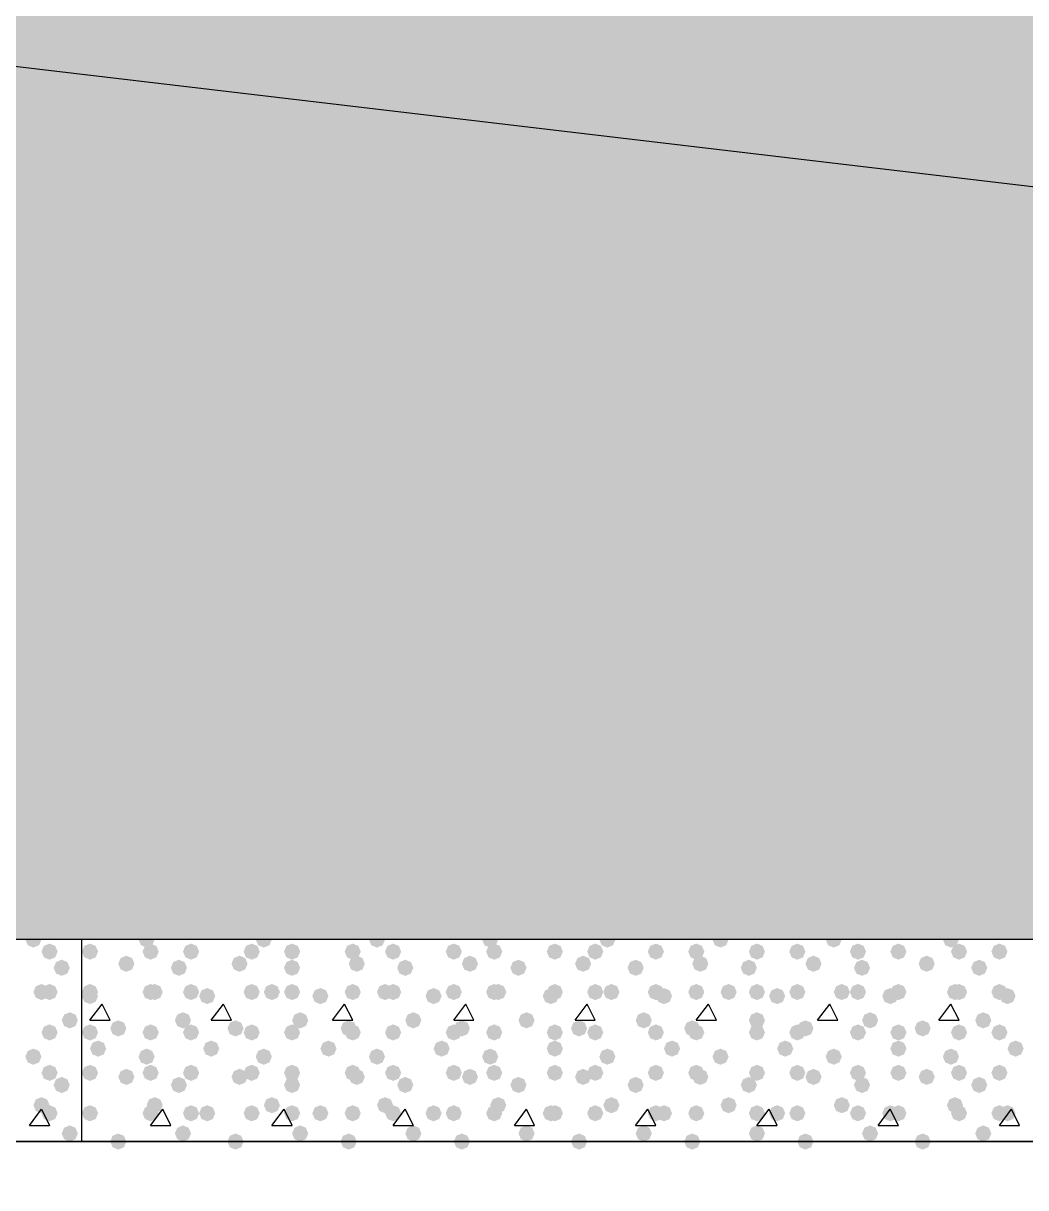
# Model space of a CAD drawing. Header units: millimetres. Extents: x 0 to 420, y 0 to 297.
# Drawn here: x 308.55 to 319.05, y 182.95 to 195.15 of the extents above; entities that cross this region are included whole.
import ezdxf

# ---------------------------------------------------------------- set-up
doc = ezdxf.new("R2010")
doc.units = ezdxf.units.MM
doc.layers.get('0').update_dxf_attribs({"linetype": 'CONTINUOUS'})

msp = doc.modelspace()

# ---------------------------------------------------------------- hatches: boundary and pattern name
at = {"true_color": 0x000008}
h = msp.add_hatch(color=0, dxfattribs=at)
h.paths.add_polyline_path([(385.826, 204.639333), (224.409, 204.639333), (385.826, 185.547)], flags=0)
h.paths.add_polyline_path([(224.409, 204.639333), (385.826, 185.547), (224.409, 185.547)], flags=0)
at = {"true_color": 0x000007}
for points in [[(308.737, 185.547), (308.712129, 185.487204), (308.652333, 185.462333), (308.592538, 185.487204), (308.567667, 185.547), (308.592537, 185.606796), (308.652333, 185.631667), (308.712129, 185.606796)], [(308.906333, 185.42), (308.881463, 185.360204), (308.821667, 185.335333), (308.761871, 185.360204), (308.737, 185.42), (308.761871, 185.479796), (308.821667, 185.504667), (308.881462, 185.479796)], [(309.033333, 185.250667), (309.008462, 185.190871), (308.948667, 185.166), (308.888871, 185.190871), (308.864, 185.250667), (308.888871, 185.310462), (308.948667, 185.335333), (309.008462, 185.310463)], [(308.821667, 184.996667), (308.796796, 184.936871), (308.737, 184.912), (308.677204, 184.936871), (308.652333, 184.996667), (308.677204, 185.056462), (308.737, 185.081333), (308.796796, 185.056463)], [(308.906333, 184.996667), (308.881463, 184.936871), (308.821667, 184.912), (308.761871, 184.936871), (308.737, 184.996667), (308.761871, 185.056462), (308.821667, 185.081333), (308.881462, 185.056463)], [(309.118, 184.700333), (309.093129, 184.640537), (309.033333, 184.615667), (308.973538, 184.640537), (308.948667, 184.700333), (308.973537, 184.760129), (309.033333, 184.785), (309.093129, 184.760129)], [(308.906333, 184.573333), (308.881463, 184.513537), (308.821667, 184.488667), (308.761871, 184.513537), (308.737, 184.573333), (308.761871, 184.633129), (308.821667, 184.658), (308.881462, 184.633129)], [(308.737, 184.319333), (308.712129, 184.259537), (308.652333, 184.234667), (308.592538, 184.259537), (308.567667, 184.319333), (308.592537, 184.379129), (308.652333, 184.404), (308.712129, 184.379129)], [(308.906333, 184.15), (308.881463, 184.090204), (308.821667, 184.065333), (308.761871, 184.090204), (308.737, 184.15), (308.761871, 184.209796), (308.821667, 184.234667), (308.881462, 184.209796)], [(309.033333, 184.023), (309.008462, 183.963204), (308.948667, 183.938333), (308.888871, 183.963204), (308.864, 184.023), (308.888871, 184.082796), (308.948667, 184.107667), (309.008462, 184.082796)], [(308.821667, 183.811333), (308.796796, 183.751537), (308.737, 183.726667), (308.677204, 183.751537), (308.652333, 183.811333), (308.677204, 183.871129), (308.737, 183.896), (308.796796, 183.871129)], [(308.906333, 183.726667), (308.881463, 183.666871), (308.821667, 183.642), (308.761871, 183.666871), (308.737, 183.726667), (308.761871, 183.786462), (308.821667, 183.811333), (308.881462, 183.786463)], [(309.118, 183.515), (309.093129, 183.455204), (309.033333, 183.430333), (308.973538, 183.455204), (308.948667, 183.515), (308.973537, 183.574796), (309.033333, 183.599667), (309.093129, 183.574796)]]:
    msp.add_hatch(color=0, dxfattribs=at).paths.add_polyline_path(points, flags=0)
at = {"true_color": 0x000008}
for points in [[(309.922333, 185.547), (309.897462, 185.487204), (309.837667, 185.462333), (309.777871, 185.487204), (309.753, 185.547), (309.777871, 185.606796), (309.837667, 185.631667), (309.897462, 185.606796)], [(311.15, 185.547), (311.125129, 185.487204), (311.065333, 185.462333), (311.005538, 185.487204), (310.980667, 185.547), (311.005537, 185.606796), (311.065333, 185.631667), (311.125129, 185.606796)], [(312.335333, 185.547), (312.310462, 185.487204), (312.250667, 185.462333), (312.190871, 185.487204), (312.166, 185.547), (312.190871, 185.606796), (312.250667, 185.631667), (312.310462, 185.606796)], [(313.520667, 185.547), (313.495796, 185.487204), (313.436, 185.462333), (313.376204, 185.487204), (313.351333, 185.547), (313.376204, 185.606796), (313.436, 185.631667), (313.495796, 185.606796)], [(314.748333, 185.547), (314.723462, 185.487204), (314.663667, 185.462333), (314.603871, 185.487204), (314.579, 185.547), (314.603871, 185.606796), (314.663667, 185.631667), (314.723462, 185.606796)], [(315.933667, 185.547), (315.908796, 185.487204), (315.849, 185.462333), (315.789204, 185.487204), (315.764333, 185.547), (315.789204, 185.606796), (315.849, 185.631667), (315.908796, 185.606796)], [(317.119, 185.547), (317.094129, 185.487204), (317.034333, 185.462333), (316.974538, 185.487204), (316.949667, 185.547), (316.974537, 185.606796), (317.034333, 185.631667), (317.094129, 185.606796)], [(318.346667, 185.547), (318.321796, 185.487204), (318.262, 185.462333), (318.202204, 185.487204), (318.177333, 185.547), (318.202204, 185.606796), (318.262, 185.631667), (318.321796, 185.606796)], [(309.329667, 185.42), (309.304796, 185.360204), (309.245, 185.335333), (309.185204, 185.360204), (309.160333, 185.42), (309.185204, 185.479796), (309.245, 185.504667), (309.304796, 185.479796)], [(309.964667, 185.42), (309.939796, 185.360204), (309.88, 185.335333), (309.820204, 185.360204), (309.795333, 185.42), (309.820204, 185.479796), (309.88, 185.504667), (309.939796, 185.479796)], [(310.388, 185.42), (310.363129, 185.360204), (310.303333, 185.335333), (310.243538, 185.360204), (310.218667, 185.42), (310.243537, 185.479796), (310.303333, 185.504667), (310.363129, 185.479796)], [(311.023, 185.42), (310.998129, 185.360204), (310.938333, 185.335333), (310.878537, 185.360204), (310.853667, 185.42), (310.878537, 185.479796), (310.938333, 185.504667), (310.998129, 185.479796)], [(311.446333, 185.42), (311.421462, 185.360204), (311.361667, 185.335333), (311.301871, 185.360204), (311.277, 185.42), (311.301871, 185.479796), (311.361667, 185.504667), (311.421462, 185.479796)], [(312.081333, 185.42), (312.056462, 185.360204), (311.996667, 185.335333), (311.936871, 185.360204), (311.912, 185.42), (311.936871, 185.479796), (311.996667, 185.504667), (312.056462, 185.479796)], [(312.504667, 185.42), (312.479796, 185.360204), (312.42, 185.335333), (312.360204, 185.360204), (312.335333, 185.42), (312.360204, 185.479796), (312.42, 185.504667), (312.479796, 185.479796)], [(313.139667, 185.42), (313.114796, 185.360204), (313.055, 185.335333), (312.995204, 185.360204), (312.970333, 185.42), (312.995204, 185.479796), (313.055, 185.504667), (313.114796, 185.479796)], [(313.563, 185.42), (313.538129, 185.360204), (313.478333, 185.335333), (313.418537, 185.360204), (313.393667, 185.42), (313.418537, 185.479796), (313.478333, 185.504667), (313.538129, 185.479796)], [(314.198, 185.42), (314.173129, 185.360204), (314.113333, 185.335333), (314.053538, 185.360204), (314.028667, 185.42), (314.053537, 185.479796), (314.113333, 185.504667), (314.173129, 185.479796)], [(314.621333, 185.42), (314.596462, 185.360204), (314.536667, 185.335333), (314.476871, 185.360204), (314.452, 185.42), (314.476871, 185.479796), (314.536667, 185.504667), (314.596462, 185.479796)], [(315.256333, 185.42), (315.231462, 185.360204), (315.171667, 185.335333), (315.111871, 185.360204), (315.087, 185.42), (315.111871, 185.479796), (315.171667, 185.504667), (315.231462, 185.479796)], [(315.679667, 185.42), (315.654796, 185.360204), (315.595, 185.335333), (315.535204, 185.360204), (315.510333, 185.42), (315.535204, 185.479796), (315.595, 185.504667), (315.654796, 185.479796)], [(316.314667, 185.42), (316.289796, 185.360204), (316.23, 185.335333), (316.170204, 185.360204), (316.145333, 185.42), (316.170204, 185.479796), (316.23, 185.504667), (316.289796, 185.479796)], [(316.738, 185.42), (316.713129, 185.360204), (316.653333, 185.335333), (316.593538, 185.360204), (316.568667, 185.42), (316.593537, 185.479796), (316.653333, 185.504667), (316.713129, 185.479796)], [(317.373, 185.42), (317.348129, 185.360204), (317.288333, 185.335333), (317.228538, 185.360204), (317.203667, 185.42), (317.228537, 185.479796), (317.288333, 185.504667), (317.348129, 185.479796)], [(317.796333, 185.42), (317.771462, 185.360204), (317.711667, 185.335333), (317.651871, 185.360204), (317.627, 185.42), (317.651871, 185.479796), (317.711667, 185.504667), (317.771462, 185.479796)], [(318.431333, 185.42), (318.406462, 185.360204), (318.346667, 185.335333), (318.286871, 185.360204), (318.262, 185.42), (318.286871, 185.479796), (318.346667, 185.504667), (318.406462, 185.479796)], [(318.854667, 185.42), (318.829796, 185.360204), (318.77, 185.335333), (318.710204, 185.360204), (318.685333, 185.42), (318.710204, 185.479796), (318.77, 185.504667), (318.829796, 185.479796)], [(309.710667, 185.293), (309.685796, 185.233204), (309.626, 185.208333), (309.566204, 185.233204), (309.541333, 185.293), (309.566204, 185.352796), (309.626, 185.377667), (309.685796, 185.352796)], [(310.261, 185.250667), (310.236129, 185.190871), (310.176333, 185.166), (310.116537, 185.190871), (310.091667, 185.250667), (310.116537, 185.310462), (310.176333, 185.335333), (310.236129, 185.310463)], [(310.896, 185.293), (310.871129, 185.233204), (310.811333, 185.208333), (310.751537, 185.233204), (310.726667, 185.293), (310.751537, 185.352796), (310.811333, 185.377667), (310.871129, 185.352796)], [(311.446333, 185.250667), (311.421462, 185.190871), (311.361667, 185.166), (311.301871, 185.190871), (311.277, 185.250667), (311.301871, 185.310462), (311.361667, 185.335333), (311.421462, 185.310463)], [(312.123667, 185.293), (312.098796, 185.233204), (312.039, 185.208333), (311.979204, 185.233204), (311.954333, 185.293), (311.979204, 185.352796), (312.039, 185.377667), (312.098796, 185.352796)], [(312.631667, 185.250667), (312.606796, 185.190871), (312.547, 185.166), (312.487204, 185.190871), (312.462333, 185.250667), (312.487204, 185.310462), (312.547, 185.335333), (312.606796, 185.310463)], [(313.309, 185.293), (313.284129, 185.233204), (313.224333, 185.208333), (313.164537, 185.233204), (313.139667, 185.293), (313.164537, 185.352796), (313.224333, 185.377667), (313.284129, 185.352796)], [(313.817, 185.250667), (313.792129, 185.190871), (313.732333, 185.166), (313.672537, 185.190871), (313.647667, 185.250667), (313.672537, 185.310462), (313.732333, 185.335333), (313.792129, 185.310463)], [(314.494333, 185.293), (314.469462, 185.233204), (314.409667, 185.208333), (314.349871, 185.233204), (314.325, 185.293), (314.349871, 185.352796), (314.409667, 185.377667), (314.469462, 185.352796)], [(315.044667, 185.250667), (315.019796, 185.190871), (314.96, 185.166), (314.900204, 185.190871), (314.875333, 185.250667), (314.900204, 185.310462), (314.96, 185.335333), (315.019796, 185.310463)], [(315.722, 185.293), (315.697129, 185.233204), (315.637333, 185.208333), (315.577538, 185.233204), (315.552667, 185.293), (315.577537, 185.352796), (315.637333, 185.377667), (315.697129, 185.352796)], [(316.23, 185.250667), (316.205129, 185.190871), (316.145333, 185.166), (316.085537, 185.190871), (316.060667, 185.250667), (316.085537, 185.310462), (316.145333, 185.335333), (316.205129, 185.310463)], [(316.907333, 185.293), (316.882462, 185.233204), (316.822667, 185.208333), (316.762871, 185.233204), (316.738, 185.293), (316.762871, 185.352796), (316.822667, 185.377667), (316.882462, 185.352796)], [(317.415333, 185.250667), (317.390463, 185.190871), (317.330667, 185.166), (317.270871, 185.190871), (317.246, 185.250667), (317.270871, 185.310462), (317.330667, 185.335333), (317.390462, 185.310463)], [(318.092667, 185.293), (318.067796, 185.233204), (318.008, 185.208333), (317.948204, 185.233204), (317.923333, 185.293), (317.948204, 185.352796), (318.008, 185.377667), (318.067796, 185.352796)], [(318.643, 185.250667), (318.618129, 185.190871), (318.558333, 185.166), (318.498538, 185.190871), (318.473667, 185.250667), (318.498537, 185.310462), (318.558333, 185.335333), (318.618129, 185.310463)], [(309.329667, 184.996667), (309.304796, 184.936871), (309.245, 184.912), (309.185204, 184.936871), (309.160333, 184.996667), (309.185204, 185.056462), (309.245, 185.081333), (309.304796, 185.056463)], [(309.964667, 184.996667), (309.939796, 184.936871), (309.88, 184.912), (309.820204, 184.936871), (309.795333, 184.996667), (309.820204, 185.056462), (309.88, 185.081333), (309.939796, 185.056463)], [(310.007, 184.996667), (309.982129, 184.936871), (309.922333, 184.912), (309.862538, 184.936871), (309.837667, 184.996667), (309.862537, 185.056462), (309.922333, 185.081333), (309.982129, 185.056463)], [(310.388, 184.996667), (310.363129, 184.936871), (310.303333, 184.912), (310.243538, 184.936871), (310.218667, 184.996667), (310.243537, 185.056462), (310.303333, 185.081333), (310.363129, 185.056463)], [(311.023, 184.996667), (310.998129, 184.936871), (310.938333, 184.912), (310.878537, 184.936871), (310.853667, 184.996667), (310.878537, 185.056462), (310.938333, 185.081333), (310.998129, 185.056463)], [(311.234667, 184.996667), (311.209796, 184.936871), (311.15, 184.912), (311.090204, 184.936871), (311.065333, 184.996667), (311.090204, 185.056462), (311.15, 185.081333), (311.209796, 185.056463)], [(311.446333, 184.996667), (311.421462, 184.936871), (311.361667, 184.912), (311.301871, 184.936871), (311.277, 184.996667), (311.301871, 185.056462), (311.361667, 185.081333), (311.421462, 185.056463)], [(312.081333, 184.996667), (312.056462, 184.936871), (311.996667, 184.912), (311.936871, 184.936871), (311.912, 184.996667), (311.936871, 185.056462), (311.996667, 185.081333), (312.056462, 185.056463)], [(312.42, 184.996667), (312.395129, 184.936871), (312.335333, 184.912), (312.275538, 184.936871), (312.250667, 184.996667), (312.275537, 185.056462), (312.335333, 185.081333), (312.395129, 185.056463)], [(312.504667, 184.996667), (312.479796, 184.936871), (312.42, 184.912), (312.360204, 184.936871), (312.335333, 184.996667), (312.360204, 185.056462), (312.42, 185.081333), (312.479796, 185.056463)], [(313.139667, 184.996667), (313.114796, 184.936871), (313.055, 184.912), (312.995204, 184.936871), (312.970333, 184.996667), (312.995204, 185.056462), (313.055, 185.081333), (313.114796, 185.056463)], [(313.563, 184.996667), (313.538129, 184.936871), (313.478333, 184.912), (313.418537, 184.936871), (313.393667, 184.996667), (313.418537, 185.056462), (313.478333, 185.081333), (313.538129, 185.056463)], [(313.605333, 184.996667), (313.580462, 184.936871), (313.520667, 184.912), (313.460871, 184.936871), (313.436, 184.996667), (313.460871, 185.056462), (313.520667, 185.081333), (313.580462, 185.056463)], [(314.198, 184.996667), (314.173129, 184.936871), (314.113333, 184.912), (314.053538, 184.936871), (314.028667, 184.996667), (314.053537, 185.056462), (314.113333, 185.081333), (314.173129, 185.056463)], [(314.621333, 184.996667), (314.596462, 184.936871), (314.536667, 184.912), (314.476871, 184.936871), (314.452, 184.996667), (314.476871, 185.056462), (314.536667, 185.081333), (314.596462, 185.056463)], [(314.790667, 184.996667), (314.765796, 184.936871), (314.706, 184.912), (314.646204, 184.936871), (314.621333, 184.996667), (314.646204, 185.056462), (314.706, 185.081333), (314.765796, 185.056463)], [(315.256333, 184.996667), (315.231462, 184.936871), (315.171667, 184.912), (315.111871, 184.936871), (315.087, 184.996667), (315.111871, 185.056462), (315.171667, 185.081333), (315.231462, 185.056463)], [(315.679667, 184.996667), (315.654796, 184.936871), (315.595, 184.912), (315.535204, 184.936871), (315.510333, 184.996667), (315.535204, 185.056462), (315.595, 185.081333), (315.654796, 185.056463)], [(316.018333, 184.996667), (315.993462, 184.936871), (315.933667, 184.912), (315.873871, 184.936871), (315.849, 184.996667), (315.873871, 185.056462), (315.933667, 185.081333), (315.993462, 185.056463)], [(316.314667, 184.996667), (316.289796, 184.936871), (316.23, 184.912), (316.170204, 184.936871), (316.145333, 184.996667), (316.170204, 185.056462), (316.23, 185.081333), (316.289796, 185.056463)], [(316.738, 184.996667), (316.713129, 184.936871), (316.653333, 184.912), (316.593538, 184.936871), (316.568667, 184.996667), (316.593537, 185.056462), (316.653333, 185.081333), (316.713129, 185.056463)], [(317.203667, 184.996667), (317.178796, 184.936871), (317.119, 184.912), (317.059204, 184.936871), (317.034333, 184.996667), (317.059204, 185.056462), (317.119, 185.081333), (317.178796, 185.056463)], [(317.373, 184.996667), (317.348129, 184.936871), (317.288333, 184.912), (317.228538, 184.936871), (317.203667, 184.996667), (317.228537, 185.056462), (317.288333, 185.081333), (317.348129, 185.056463)], [(317.796333, 184.996667), (317.771462, 184.936871), (317.711667, 184.912), (317.651871, 184.936871), (317.627, 184.996667), (317.651871, 185.056462), (317.711667, 185.081333), (317.771462, 185.056463)], [(318.389, 184.996667), (318.364129, 184.936871), (318.304333, 184.912), (318.244537, 184.936871), (318.219667, 184.996667), (318.244537, 185.056462), (318.304333, 185.081333), (318.364129, 185.056463)], [(318.431333, 184.996667), (318.406462, 184.936871), (318.346667, 184.912), (318.286871, 184.936871), (318.262, 184.996667), (318.286871, 185.056462), (318.346667, 185.081333), (318.406462, 185.056463)], [(318.854667, 184.996667), (318.829796, 184.936871), (318.77, 184.912), (318.710204, 184.936871), (318.685333, 184.996667), (318.710204, 185.056462), (318.77, 185.081333), (318.829796, 185.056463)], [(309.329667, 184.954333), (309.304796, 184.894537), (309.245, 184.869667), (309.185204, 184.894537), (309.160333, 184.954333), (309.185204, 185.014129), (309.245, 185.039), (309.304796, 185.014129)], [(310.557333, 184.954333), (310.532462, 184.894537), (310.472667, 184.869667), (310.412871, 184.894537), (310.388, 184.954333), (310.412871, 185.014129), (310.472667, 185.039), (310.532462, 185.014129)], [(311.742667, 184.954333), (311.717796, 184.894537), (311.658, 184.869667), (311.598204, 184.894537), (311.573333, 184.954333), (311.598204, 185.014129), (311.658, 185.039), (311.717796, 185.014129)], [(312.928, 184.954333), (312.903129, 184.894537), (312.843333, 184.869667), (312.783537, 184.894537), (312.758667, 184.954333), (312.783537, 185.014129), (312.843333, 185.039), (312.903129, 185.014129)], [(314.155667, 184.954333), (314.130796, 184.894537), (314.071, 184.869667), (314.011204, 184.894537), (313.986333, 184.954333), (314.011204, 185.014129), (314.071, 185.039), (314.130796, 185.014129)], [(315.341, 184.954333), (315.316129, 184.894537), (315.256333, 184.869667), (315.196537, 184.894537), (315.171667, 184.954333), (315.196537, 185.014129), (315.256333, 185.039), (315.316129, 185.014129)], [(316.526333, 184.954333), (316.501463, 184.894537), (316.441667, 184.869667), (316.381871, 184.894537), (316.357, 184.954333), (316.381871, 185.014129), (316.441667, 185.039), (316.501462, 185.014129)], [(317.711667, 184.954333), (317.686796, 184.894537), (317.627, 184.869667), (317.567204, 184.894537), (317.542333, 184.954333), (317.567204, 185.014129), (317.627, 185.039), (317.686796, 185.014129)], [(318.939333, 184.954333), (318.914462, 184.894537), (318.854667, 184.869667), (318.794871, 184.894537), (318.77, 184.954333), (318.794871, 185.014129), (318.854667, 185.039), (318.914462, 185.014129)], [(309.626, 184.615667), (309.601129, 184.555871), (309.541333, 184.531), (309.481537, 184.555871), (309.456667, 184.615667), (309.481537, 184.675462), (309.541333, 184.700333), (309.601129, 184.675463)], [(310.303333, 184.700333), (310.278462, 184.640537), (310.218667, 184.615667), (310.158871, 184.640537), (310.134, 184.700333), (310.158871, 184.760129), (310.218667, 184.785), (310.278462, 184.760129)], [(310.853667, 184.615667), (310.828796, 184.555871), (310.769, 184.531), (310.709204, 184.555871), (310.684333, 184.615667), (310.709204, 184.675462), (310.769, 184.700333), (310.828796, 184.675463)], [(311.531, 184.700333), (311.506129, 184.640537), (311.446333, 184.615667), (311.386538, 184.640537), (311.361667, 184.700333), (311.386537, 184.760129), (311.446333, 184.785), (311.506129, 184.760129)], [(312.039, 184.615667), (312.014129, 184.555871), (311.954333, 184.531), (311.894537, 184.555871), (311.869667, 184.615667), (311.894537, 184.675462), (311.954333, 184.700333), (312.014129, 184.675463)], [(312.716333, 184.700333), (312.691462, 184.640537), (312.631667, 184.615667), (312.571871, 184.640537), (312.547, 184.700333), (312.571871, 184.760129), (312.631667, 184.785), (312.691462, 184.760129)], [(313.224333, 184.615667), (313.199462, 184.555871), (313.139667, 184.531), (313.079871, 184.555871), (313.055, 184.615667), (313.079871, 184.675462), (313.139667, 184.700333), (313.199462, 184.675463)], [(313.901667, 184.700333), (313.876796, 184.640537), (313.817, 184.615667), (313.757204, 184.640537), (313.732333, 184.700333), (313.757204, 184.760129), (313.817, 184.785), (313.876796, 184.760129)], [(314.452, 184.615667), (314.427129, 184.555871), (314.367333, 184.531), (314.307538, 184.555871), (314.282667, 184.615667), (314.307537, 184.675462), (314.367333, 184.700333), (314.427129, 184.675463)], [(315.129333, 184.700333), (315.104462, 184.640537), (315.044667, 184.615667), (314.984871, 184.640537), (314.96, 184.700333), (314.984871, 184.760129), (315.044667, 184.785), (315.104462, 184.760129)], [(315.637333, 184.615667), (315.612462, 184.555871), (315.552667, 184.531), (315.492871, 184.555871), (315.468, 184.615667), (315.492871, 184.675462), (315.552667, 184.700333), (315.612462, 184.675463)], [(316.314667, 184.700333), (316.289796, 184.640537), (316.23, 184.615667), (316.170204, 184.640537), (316.145333, 184.700333), (316.170204, 184.760129), (316.23, 184.785), (316.289796, 184.760129)], [(316.822667, 184.615667), (316.797796, 184.555871), (316.738, 184.531), (316.678204, 184.555871), (316.653333, 184.615667), (316.678204, 184.675462), (316.738, 184.700333), (316.797796, 184.675463)], [(317.5, 184.700333), (317.475129, 184.640537), (317.415333, 184.615667), (317.355537, 184.640537), (317.330667, 184.700333), (317.355537, 184.760129), (317.415333, 184.785), (317.475129, 184.760129)], [(318.050333, 184.615667), (318.025463, 184.555871), (317.965667, 184.531), (317.905871, 184.555871), (317.881, 184.615667), (317.905871, 184.675462), (317.965667, 184.700333), (318.025462, 184.675463)], [(318.685333, 184.700333), (318.660462, 184.640537), (318.600667, 184.615667), (318.540871, 184.640537), (318.516, 184.700333), (318.540871, 184.760129), (318.600667, 184.785), (318.660462, 184.760129)], [(309.329667, 184.573333), (309.304796, 184.513537), (309.245, 184.488667), (309.185204, 184.513537), (309.160333, 184.573333), (309.185204, 184.633129), (309.245, 184.658), (309.304796, 184.633129)], [(309.964667, 184.573333), (309.939796, 184.513537), (309.88, 184.488667), (309.820204, 184.513537), (309.795333, 184.573333), (309.820204, 184.633129), (309.88, 184.658), (309.939796, 184.633129)], [(310.388, 184.573333), (310.363129, 184.513537), (310.303333, 184.488667), (310.243538, 184.513537), (310.218667, 184.573333), (310.243537, 184.633129), (310.303333, 184.658), (310.363129, 184.633129)], [(311.023, 184.573333), (310.998129, 184.513537), (310.938333, 184.488667), (310.878537, 184.513537), (310.853667, 184.573333), (310.878537, 184.633129), (310.938333, 184.658), (310.998129, 184.633129)], [(311.446333, 184.573333), (311.421462, 184.513537), (311.361667, 184.488667), (311.301871, 184.513537), (311.277, 184.573333), (311.301871, 184.633129), (311.361667, 184.658), (311.421462, 184.633129)], [(312.081333, 184.573333), (312.056462, 184.513537), (311.996667, 184.488667), (311.936871, 184.513537), (311.912, 184.573333), (311.936871, 184.633129), (311.996667, 184.658), (312.056462, 184.633129)], [(312.504667, 184.573333), (312.479796, 184.513537), (312.42, 184.488667), (312.360204, 184.513537), (312.335333, 184.573333), (312.360204, 184.633129), (312.42, 184.658), (312.479796, 184.633129)], [(313.139667, 184.573333), (313.114796, 184.513537), (313.055, 184.488667), (312.995204, 184.513537), (312.970333, 184.573333), (312.995204, 184.633129), (313.055, 184.658), (313.114796, 184.633129)], [(313.563, 184.573333), (313.538129, 184.513537), (313.478333, 184.488667), (313.418537, 184.513537), (313.393667, 184.573333), (313.418537, 184.633129), (313.478333, 184.658), (313.538129, 184.633129)], [(314.198, 184.573333), (314.173129, 184.513537), (314.113333, 184.488667), (314.053538, 184.513537), (314.028667, 184.573333), (314.053537, 184.633129), (314.113333, 184.658), (314.173129, 184.633129)], [(314.621333, 184.573333), (314.596462, 184.513537), (314.536667, 184.488667), (314.476871, 184.513537), (314.452, 184.573333), (314.476871, 184.633129), (314.536667, 184.658), (314.596462, 184.633129)], [(315.256333, 184.573333), (315.231462, 184.513537), (315.171667, 184.488667), (315.111871, 184.513537), (315.087, 184.573333), (315.111871, 184.633129), (315.171667, 184.658), (315.231462, 184.633129)], [(315.679667, 184.573333), (315.654796, 184.513537), (315.595, 184.488667), (315.535204, 184.513537), (315.510333, 184.573333), (315.535204, 184.633129), (315.595, 184.658), (315.654796, 184.633129)], [(316.314667, 184.573333), (316.289796, 184.513537), (316.23, 184.488667), (316.170204, 184.513537), (316.145333, 184.573333), (316.170204, 184.633129), (316.23, 184.658), (316.289796, 184.633129)], [(316.738, 184.573333), (316.713129, 184.513537), (316.653333, 184.488667), (316.593538, 184.513537), (316.568667, 184.573333), (316.593537, 184.633129), (316.653333, 184.658), (316.713129, 184.633129)], [(317.373, 184.573333), (317.348129, 184.513537), (317.288333, 184.488667), (317.228538, 184.513537), (317.203667, 184.573333), (317.228537, 184.633129), (317.288333, 184.658), (317.348129, 184.633129)], [(317.796333, 184.573333), (317.771462, 184.513537), (317.711667, 184.488667), (317.651871, 184.513537), (317.627, 184.573333), (317.651871, 184.633129), (317.711667, 184.658), (317.771462, 184.633129)], [(318.431333, 184.573333), (318.406462, 184.513537), (318.346667, 184.488667), (318.286871, 184.513537), (318.262, 184.573333), (318.286871, 184.633129), (318.346667, 184.658), (318.406462, 184.633129)], [(318.854667, 184.573333), (318.829796, 184.513537), (318.77, 184.488667), (318.710204, 184.513537), (318.685333, 184.573333), (318.710204, 184.633129), (318.77, 184.658), (318.829796, 184.633129)], [(309.414333, 184.404), (309.389462, 184.344204), (309.329667, 184.319333), (309.269871, 184.344204), (309.245, 184.404), (309.269871, 184.463796), (309.329667, 184.488667), (309.389462, 184.463796)], [(310.599667, 184.404), (310.574796, 184.344204), (310.515, 184.319333), (310.455204, 184.344204), (310.430333, 184.404), (310.455204, 184.463796), (310.515, 184.488667), (310.574796, 184.463796)], [(311.827333, 184.404), (311.802462, 184.344204), (311.742667, 184.319333), (311.682871, 184.344204), (311.658, 184.404), (311.682871, 184.463796), (311.742667, 184.488667), (311.802462, 184.463796)], [(313.012667, 184.404), (312.987796, 184.344204), (312.928, 184.319333), (312.868204, 184.344204), (312.843333, 184.404), (312.868204, 184.463796), (312.928, 184.488667), (312.987796, 184.463796)], [(314.198, 184.404), (314.173129, 184.344204), (314.113333, 184.319333), (314.053538, 184.344204), (314.028667, 184.404), (314.053537, 184.463796), (314.113333, 184.488667), (314.173129, 184.463796)], [(315.425667, 184.404), (315.400796, 184.344204), (315.341, 184.319333), (315.281204, 184.344204), (315.256333, 184.404), (315.281204, 184.463796), (315.341, 184.488667), (315.400796, 184.463796)], [(316.611, 184.404), (316.586129, 184.344204), (316.526333, 184.319333), (316.466537, 184.344204), (316.441667, 184.404), (316.466537, 184.463796), (316.526333, 184.488667), (316.586129, 184.463796)], [(317.796333, 184.404), (317.771462, 184.344204), (317.711667, 184.319333), (317.651871, 184.344204), (317.627, 184.404), (317.651871, 184.463796), (317.711667, 184.488667), (317.771462, 184.463796)], [(319.024, 184.404), (318.999129, 184.344204), (318.939333, 184.319333), (318.879537, 184.344204), (318.854667, 184.404), (318.879537, 184.463796), (318.939333, 184.488667), (318.999129, 184.463796)], [(309.922333, 184.319333), (309.897462, 184.259537), (309.837667, 184.234667), (309.777871, 184.259537), (309.753, 184.319333), (309.777871, 184.379129), (309.837667, 184.404), (309.897462, 184.379129)], [(311.15, 184.319333), (311.125129, 184.259537), (311.065333, 184.234667), (311.005538, 184.259537), (310.980667, 184.319333), (311.005537, 184.379129), (311.065333, 184.404), (311.125129, 184.379129)], [(312.335333, 184.319333), (312.310462, 184.259537), (312.250667, 184.234667), (312.190871, 184.259537), (312.166, 184.319333), (312.190871, 184.379129), (312.250667, 184.404), (312.310462, 184.379129)], [(313.520667, 184.319333), (313.495796, 184.259537), (313.436, 184.234667), (313.376204, 184.259537), (313.351333, 184.319333), (313.376204, 184.379129), (313.436, 184.404), (313.495796, 184.379129)], [(314.748333, 184.319333), (314.723462, 184.259537), (314.663667, 184.234667), (314.603871, 184.259537), (314.579, 184.319333), (314.603871, 184.379129), (314.663667, 184.404), (314.723462, 184.379129)], [(315.933667, 184.319333), (315.908796, 184.259537), (315.849, 184.234667), (315.789204, 184.259537), (315.764333, 184.319333), (315.789204, 184.379129), (315.849, 184.404), (315.908796, 184.379129)], [(317.119, 184.319333), (317.094129, 184.259537), (317.034333, 184.234667), (316.974538, 184.259537), (316.949667, 184.319333), (316.974537, 184.379129), (317.034333, 184.404), (317.094129, 184.379129)], [(318.346667, 184.319333), (318.321796, 184.259537), (318.262, 184.234667), (318.202204, 184.259537), (318.177333, 184.319333), (318.202204, 184.379129), (318.262, 184.404), (318.321796, 184.379129)], [(309.329667, 184.15), (309.304796, 184.090204), (309.245, 184.065333), (309.185204, 184.090204), (309.160333, 184.15), (309.185204, 184.209796), (309.245, 184.234667), (309.304796, 184.209796)], [(309.964667, 184.15), (309.939796, 184.090204), (309.88, 184.065333), (309.820204, 184.090204), (309.795333, 184.15), (309.820204, 184.209796), (309.88, 184.234667), (309.939796, 184.209796)], [(310.388, 184.15), (310.363129, 184.090204), (310.303333, 184.065333), (310.243538, 184.090204), (310.218667, 184.15), (310.243537, 184.209796), (310.303333, 184.234667), (310.363129, 184.209796)], [(311.023, 184.15), (310.998129, 184.090204), (310.938333, 184.065333), (310.878537, 184.090204), (310.853667, 184.15), (310.878537, 184.209796), (310.938333, 184.234667), (310.998129, 184.209796)], [(311.446333, 184.15), (311.421462, 184.090204), (311.361667, 184.065333), (311.301871, 184.090204), (311.277, 184.15), (311.301871, 184.209796), (311.361667, 184.234667), (311.421462, 184.209796)], [(312.081333, 184.15), (312.056462, 184.090204), (311.996667, 184.065333), (311.936871, 184.090204), (311.912, 184.15), (311.936871, 184.209796), (311.996667, 184.234667), (312.056462, 184.209796)], [(312.504667, 184.15), (312.479796, 184.090204), (312.42, 184.065333), (312.360204, 184.090204), (312.335333, 184.15), (312.360204, 184.209796), (312.42, 184.234667), (312.479796, 184.209796)], [(313.139667, 184.15), (313.114796, 184.090204), (313.055, 184.065333), (312.995204, 184.090204), (312.970333, 184.15), (312.995204, 184.209796), (313.055, 184.234667), (313.114796, 184.209796)], [(313.563, 184.15), (313.538129, 184.090204), (313.478333, 184.065333), (313.418537, 184.090204), (313.393667, 184.15), (313.418537, 184.209796), (313.478333, 184.234667), (313.538129, 184.209796)], [(314.198, 184.15), (314.173129, 184.090204), (314.113333, 184.065333), (314.053538, 184.090204), (314.028667, 184.15), (314.053537, 184.209796), (314.113333, 184.234667), (314.173129, 184.209796)], [(314.621333, 184.15), (314.596462, 184.090204), (314.536667, 184.065333), (314.476871, 184.090204), (314.452, 184.15), (314.476871, 184.209796), (314.536667, 184.234667), (314.596462, 184.209796)], [(315.256333, 184.15), (315.231462, 184.090204), (315.171667, 184.065333), (315.111871, 184.090204), (315.087, 184.15), (315.111871, 184.209796), (315.171667, 184.234667), (315.231462, 184.209796)], [(315.679667, 184.15), (315.654796, 184.090204), (315.595, 184.065333), (315.535204, 184.090204), (315.510333, 184.15), (315.535204, 184.209796), (315.595, 184.234667), (315.654796, 184.209796)], [(316.314667, 184.15), (316.289796, 184.090204), (316.23, 184.065333), (316.170204, 184.090204), (316.145333, 184.15), (316.170204, 184.209796), (316.23, 184.234667), (316.289796, 184.209796)], [(316.738, 184.15), (316.713129, 184.090204), (316.653333, 184.065333), (316.593538, 184.090204), (316.568667, 184.15), (316.593537, 184.209796), (316.653333, 184.234667), (316.713129, 184.209796)], [(317.373, 184.15), (317.348129, 184.090204), (317.288333, 184.065333), (317.228538, 184.090204), (317.203667, 184.15), (317.228537, 184.209796), (317.288333, 184.234667), (317.348129, 184.209796)], [(317.796333, 184.15), (317.771462, 184.090204), (317.711667, 184.065333), (317.651871, 184.090204), (317.627, 184.15), (317.651871, 184.209796), (317.711667, 184.234667), (317.771462, 184.209796)], [(318.431333, 184.15), (318.406462, 184.090204), (318.346667, 184.065333), (318.286871, 184.090204), (318.262, 184.15), (318.286871, 184.209796), (318.346667, 184.234667), (318.406462, 184.209796)], [(318.854667, 184.15), (318.829796, 184.090204), (318.77, 184.065333), (318.710204, 184.090204), (318.685333, 184.15), (318.710204, 184.209796), (318.77, 184.234667), (318.829796, 184.209796)], [(309.710667, 184.107667), (309.685796, 184.047871), (309.626, 184.023), (309.566204, 184.047871), (309.541333, 184.107667), (309.566204, 184.167462), (309.626, 184.192333), (309.685796, 184.167463)], [(310.261, 184.023), (310.236129, 183.963204), (310.176333, 183.938333), (310.116537, 183.963204), (310.091667, 184.023), (310.116537, 184.082796), (310.176333, 184.107667), (310.236129, 184.082796)], [(310.896, 184.107667), (310.871129, 184.047871), (310.811333, 184.023), (310.751537, 184.047871), (310.726667, 184.107667), (310.751537, 184.167462), (310.811333, 184.192333), (310.871129, 184.167463)], [(311.446333, 184.023), (311.421462, 183.963204), (311.361667, 183.938333), (311.301871, 183.963204), (311.277, 184.023), (311.301871, 184.082796), (311.361667, 184.107667), (311.421462, 184.082796)], [(312.123667, 184.107667), (312.098796, 184.047871), (312.039, 184.023), (311.979204, 184.047871), (311.954333, 184.107667), (311.979204, 184.167462), (312.039, 184.192333), (312.098796, 184.167463)], [(312.631667, 184.023), (312.606796, 183.963204), (312.547, 183.938333), (312.487204, 183.963204), (312.462333, 184.023), (312.487204, 184.082796), (312.547, 184.107667), (312.606796, 184.082796)], [(313.309, 184.107667), (313.284129, 184.047871), (313.224333, 184.023), (313.164537, 184.047871), (313.139667, 184.107667), (313.164537, 184.167462), (313.224333, 184.192333), (313.284129, 184.167463)], [(313.817, 184.023), (313.792129, 183.963204), (313.732333, 183.938333), (313.672537, 183.963204), (313.647667, 184.023), (313.672537, 184.082796), (313.732333, 184.107667), (313.792129, 184.082796)], [(314.494333, 184.107667), (314.469462, 184.047871), (314.409667, 184.023), (314.349871, 184.047871), (314.325, 184.107667), (314.349871, 184.167462), (314.409667, 184.192333), (314.469462, 184.167463)], [(315.044667, 184.023), (315.019796, 183.963204), (314.96, 183.938333), (314.900204, 183.963204), (314.875333, 184.023), (314.900204, 184.082796), (314.96, 184.107667), (315.019796, 184.082796)], [(315.722, 184.107667), (315.697129, 184.047871), (315.637333, 184.023), (315.577538, 184.047871), (315.552667, 184.107667), (315.577537, 184.167462), (315.637333, 184.192333), (315.697129, 184.167463)], [(316.23, 184.023), (316.205129, 183.963204), (316.145333, 183.938333), (316.085537, 183.963204), (316.060667, 184.023), (316.085537, 184.082796), (316.145333, 184.107667), (316.205129, 184.082796)], [(316.907333, 184.107667), (316.882462, 184.047871), (316.822667, 184.023), (316.762871, 184.047871), (316.738, 184.107667), (316.762871, 184.167462), (316.822667, 184.192333), (316.882462, 184.167463)], [(317.415333, 184.023), (317.390463, 183.963204), (317.330667, 183.938333), (317.270871, 183.963204), (317.246, 184.023), (317.270871, 184.082796), (317.330667, 184.107667), (317.390462, 184.082796)], [(318.092667, 184.107667), (318.067796, 184.047871), (318.008, 184.023), (317.948204, 184.047871), (317.923333, 184.107667), (317.948204, 184.167462), (318.008, 184.192333), (318.067796, 184.167463)], [(318.643, 184.023), (318.618129, 183.963204), (318.558333, 183.938333), (318.498538, 183.963204), (318.473667, 184.023), (318.498537, 184.082796), (318.558333, 184.107667), (318.618129, 184.082796)], [(310.007, 183.811333), (309.982129, 183.751537), (309.922333, 183.726667), (309.862538, 183.751537), (309.837667, 183.811333), (309.862537, 183.871129), (309.922333, 183.896), (309.982129, 183.871129)], [(311.234667, 183.811333), (311.209796, 183.751537), (311.15, 183.726667), (311.090204, 183.751537), (311.065333, 183.811333), (311.090204, 183.871129), (311.15, 183.896), (311.209796, 183.871129)], [(312.42, 183.811333), (312.395129, 183.751537), (312.335333, 183.726667), (312.275538, 183.751537), (312.250667, 183.811333), (312.275537, 183.871129), (312.335333, 183.896), (312.395129, 183.871129)], [(313.605333, 183.811333), (313.580462, 183.751537), (313.520667, 183.726667), (313.460871, 183.751537), (313.436, 183.811333), (313.460871, 183.871129), (313.520667, 183.896), (313.580462, 183.871129)], [(314.790667, 183.811333), (314.765796, 183.751537), (314.706, 183.726667), (314.646204, 183.751537), (314.621333, 183.811333), (314.646204, 183.871129), (314.706, 183.896), (314.765796, 183.871129)], [(316.018333, 183.811333), (315.993462, 183.751537), (315.933667, 183.726667), (315.873871, 183.751537), (315.849, 183.811333), (315.873871, 183.871129), (315.933667, 183.896), (315.993462, 183.871129)], [(317.203667, 183.811333), (317.178796, 183.751537), (317.119, 183.726667), (317.059204, 183.751537), (317.034333, 183.811333), (317.059204, 183.871129), (317.119, 183.896), (317.178796, 183.871129)], [(318.389, 183.811333), (318.364129, 183.751537), (318.304333, 183.726667), (318.244537, 183.751537), (318.219667, 183.811333), (318.244537, 183.871129), (318.304333, 183.896), (318.364129, 183.871129)], [(309.329667, 183.726667), (309.304796, 183.666871), (309.245, 183.642), (309.185204, 183.666871), (309.160333, 183.726667), (309.185204, 183.786462), (309.245, 183.811333), (309.304796, 183.786463)], [(309.329667, 183.726667), (309.304796, 183.666871), (309.245, 183.642), (309.185204, 183.666871), (309.160333, 183.726667), (309.185204, 183.786462), (309.245, 183.811333), (309.304796, 183.786463)], [(309.964667, 183.726667), (309.939796, 183.666871), (309.88, 183.642), (309.820204, 183.666871), (309.795333, 183.726667), (309.820204, 183.786462), (309.88, 183.811333), (309.939796, 183.786463)], [(310.388, 183.726667), (310.363129, 183.666871), (310.303333, 183.642), (310.243538, 183.666871), (310.218667, 183.726667), (310.243537, 183.786462), (310.303333, 183.811333), (310.363129, 183.786463)], [(310.557333, 183.726667), (310.532462, 183.666871), (310.472667, 183.642), (310.412871, 183.666871), (310.388, 183.726667), (310.412871, 183.786462), (310.472667, 183.811333), (310.532462, 183.786463)], [(311.023, 183.726667), (310.998129, 183.666871), (310.938333, 183.642), (310.878537, 183.666871), (310.853667, 183.726667), (310.878537, 183.786462), (310.938333, 183.811333), (310.998129, 183.786463)], [(311.446333, 183.726667), (311.421462, 183.666871), (311.361667, 183.642), (311.301871, 183.666871), (311.277, 183.726667), (311.301871, 183.786462), (311.361667, 183.811333), (311.421462, 183.786463)], [(311.742667, 183.726667), (311.717796, 183.666871), (311.658, 183.642), (311.598204, 183.666871), (311.573333, 183.726667), (311.598204, 183.786462), (311.658, 183.811333), (311.717796, 183.786463)], [(312.081333, 183.726667), (312.056462, 183.666871), (311.996667, 183.642), (311.936871, 183.666871), (311.912, 183.726667), (311.936871, 183.786462), (311.996667, 183.811333), (312.056462, 183.786463)], [(312.504667, 183.726667), (312.479796, 183.666871), (312.42, 183.642), (312.360204, 183.666871), (312.335333, 183.726667), (312.360204, 183.786462), (312.42, 183.811333), (312.479796, 183.786463)], [(312.928, 183.726667), (312.903129, 183.666871), (312.843333, 183.642), (312.783537, 183.666871), (312.758667, 183.726667), (312.783537, 183.786462), (312.843333, 183.811333), (312.903129, 183.786463)], [(313.139667, 183.726667), (313.114796, 183.666871), (313.055, 183.642), (312.995204, 183.666871), (312.970333, 183.726667), (312.995204, 183.786462), (313.055, 183.811333), (313.114796, 183.786463)], [(313.563, 183.726667), (313.538129, 183.666871), (313.478333, 183.642), (313.418537, 183.666871), (313.393667, 183.726667), (313.418537, 183.786462), (313.478333, 183.811333), (313.538129, 183.786463)], [(314.155667, 183.726667), (314.130796, 183.666871), (314.071, 183.642), (314.011204, 183.666871), (313.986333, 183.726667), (314.011204, 183.786462), (314.071, 183.811333), (314.130796, 183.786463)], [(314.198, 183.726667), (314.173129, 183.666871), (314.113333, 183.642), (314.053538, 183.666871), (314.028667, 183.726667), (314.053537, 183.786462), (314.113333, 183.811333), (314.173129, 183.786463)], [(314.621333, 183.726667), (314.596462, 183.666871), (314.536667, 183.642), (314.476871, 183.666871), (314.452, 183.726667), (314.476871, 183.786462), (314.536667, 183.811333), (314.596462, 183.786463)], [(315.256333, 183.726667), (315.231462, 183.666871), (315.171667, 183.642), (315.111871, 183.666871), (315.087, 183.726667), (315.111871, 183.786462), (315.171667, 183.811333), (315.231462, 183.786463)], [(315.341, 183.726667), (315.316129, 183.666871), (315.256333, 183.642), (315.196537, 183.666871), (315.171667, 183.726667), (315.196537, 183.786462), (315.256333, 183.811333), (315.316129, 183.786463)], [(315.679667, 183.726667), (315.654796, 183.666871), (315.595, 183.642), (315.535204, 183.666871), (315.510333, 183.726667), (315.535204, 183.786462), (315.595, 183.811333), (315.654796, 183.786463)], [(316.314667, 183.726667), (316.289796, 183.666871), (316.23, 183.642), (316.170204, 183.666871), (316.145333, 183.726667), (316.170204, 183.786462), (316.23, 183.811333), (316.289796, 183.786463)], [(316.526333, 183.726667), (316.501463, 183.666871), (316.441667, 183.642), (316.381871, 183.666871), (316.357, 183.726667), (316.381871, 183.786462), (316.441667, 183.811333), (316.501462, 183.786463)], [(316.738, 183.726667), (316.713129, 183.666871), (316.653333, 183.642), (316.593538, 183.666871), (316.568667, 183.726667), (316.593537, 183.786462), (316.653333, 183.811333), (316.713129, 183.786463)], [(317.373, 183.726667), (317.348129, 183.666871), (317.288333, 183.642), (317.228538, 183.666871), (317.203667, 183.726667), (317.228537, 183.786462), (317.288333, 183.811333), (317.348129, 183.786463)], [(317.711667, 183.726667), (317.686796, 183.666871), (317.627, 183.642), (317.567204, 183.666871), (317.542333, 183.726667), (317.567204, 183.786462), (317.627, 183.811333), (317.686796, 183.786463)], [(317.796333, 183.726667), (317.771462, 183.666871), (317.711667, 183.642), (317.651871, 183.666871), (317.627, 183.726667), (317.651871, 183.786462), (317.711667, 183.811333), (317.771462, 183.786463)], [(318.431333, 183.726667), (318.406462, 183.666871), (318.346667, 183.642), (318.286871, 183.666871), (318.262, 183.726667), (318.286871, 183.786462), (318.346667, 183.811333), (318.406462, 183.786463)], [(318.854667, 183.726667), (318.829796, 183.666871), (318.77, 183.642), (318.710204, 183.666871), (318.685333, 183.726667), (318.710204, 183.786462), (318.77, 183.811333), (318.829796, 183.786463)], [(318.939333, 183.726667), (318.914462, 183.666871), (318.854667, 183.642), (318.794871, 183.666871), (318.77, 183.726667), (318.794871, 183.786462), (318.854667, 183.811333), (318.914462, 183.786463)], [(310.303333, 183.515), (310.278462, 183.455204), (310.218667, 183.430333), (310.158871, 183.455204), (310.134, 183.515), (310.158871, 183.574796), (310.218667, 183.599667), (310.278462, 183.574796)], [(311.531, 183.515), (311.506129, 183.455204), (311.446333, 183.430333), (311.386538, 183.455204), (311.361667, 183.515), (311.386537, 183.574796), (311.446333, 183.599667), (311.506129, 183.574796)], [(312.716333, 183.515), (312.691462, 183.455204), (312.631667, 183.430333), (312.571871, 183.455204), (312.547, 183.515), (312.571871, 183.574796), (312.631667, 183.599667), (312.691462, 183.574796)], [(313.901667, 183.515), (313.876796, 183.455204), (313.817, 183.430333), (313.757204, 183.455204), (313.732333, 183.515), (313.757204, 183.574796), (313.817, 183.599667), (313.876796, 183.574796)], [(315.129333, 183.515), (315.104462, 183.455204), (315.044667, 183.430333), (314.984871, 183.455204), (314.96, 183.515), (314.984871, 183.574796), (315.044667, 183.599667), (315.104462, 183.574796)], [(316.314667, 183.515), (316.289796, 183.455204), (316.23, 183.430333), (316.170204, 183.455204), (316.145333, 183.515), (316.170204, 183.574796), (316.23, 183.599667), (316.289796, 183.574796)], [(317.5, 183.515), (317.475129, 183.455204), (317.415333, 183.430333), (317.355537, 183.455204), (317.330667, 183.515), (317.355537, 183.574796), (317.415333, 183.599667), (317.475129, 183.574796)], [(318.685333, 183.515), (318.660462, 183.455204), (318.600667, 183.430333), (318.540871, 183.455204), (318.516, 183.515), (318.540871, 183.574796), (318.600667, 183.599667), (318.660462, 183.574796)], [(309.626, 183.430333), (309.601129, 183.370537), (309.541333, 183.345667), (309.481537, 183.370537), (309.456667, 183.430333), (309.481537, 183.490129), (309.541333, 183.515), (309.601129, 183.490129)], [(310.853667, 183.430333), (310.828796, 183.370537), (310.769, 183.345667), (310.709204, 183.370537), (310.684333, 183.430333), (310.709204, 183.490129), (310.769, 183.515), (310.828796, 183.490129)], [(312.039, 183.430333), (312.014129, 183.370537), (311.954333, 183.345667), (311.894537, 183.370537), (311.869667, 183.430333), (311.894537, 183.490129), (311.954333, 183.515), (312.014129, 183.490129)], [(313.224333, 183.430333), (313.199462, 183.370537), (313.139667, 183.345667), (313.079871, 183.370537), (313.055, 183.430333), (313.079871, 183.490129), (313.139667, 183.515), (313.199462, 183.490129)], [(314.452, 183.430333), (314.427129, 183.370537), (314.367333, 183.345667), (314.307538, 183.370537), (314.282667, 183.430333), (314.307537, 183.490129), (314.367333, 183.515), (314.427129, 183.490129)], [(315.637333, 183.430333), (315.612462, 183.370537), (315.552667, 183.345667), (315.492871, 183.370537), (315.468, 183.430333), (315.492871, 183.490129), (315.552667, 183.515), (315.612462, 183.490129)], [(316.822667, 183.430333), (316.797796, 183.370537), (316.738, 183.345667), (316.678204, 183.370537), (316.653333, 183.430333), (316.678204, 183.490129), (316.738, 183.515), (316.797796, 183.490129)], [(318.050333, 183.430333), (318.025463, 183.370537), (317.965667, 183.345667), (317.905871, 183.370537), (317.881, 183.430333), (317.905871, 183.490129), (317.965667, 183.515), (318.025462, 183.490129)]]:
    msp.add_hatch(color=0, dxfattribs=at).paths.add_polyline_path(points, flags=0)

# ---------------------------------------------------------------- linework, layer by layer
at = {"color": 0, "true_color": 0x000007}
for points in [[(38.650333, 185.547), (38.650333, 162.263667), (386.884333, 162.263667), (386.884333, 185.547), (224.409, 185.547), (224.409, 206.756), (201.125667, 206.756), (201.125667, 185.547)], [(38.650333, 185.547), (38.650333, 162.263667), (386.884333, 162.263667), (386.884333, 185.547), (224.409, 185.547), (224.409, 206.756), (201.125667, 206.756), (201.125667, 185.547)], [(307.043667, 185.547), (307.043667, 183.430333), (309.160333, 183.430333), (309.160333, 185.547)]]:
    msp.add_lwpolyline(points, close=True, dxfattribs=at)
at = {"color": 0, "true_color": 0x0000fd}
msp.add_lwpolyline([(40.767, 164.380333), (384.767667, 164.380333), (384.767667, 183.430333), (222.292333, 183.430333), (222.292333, 204.639333), (203.242333, 204.639333), (203.242333, 183.430333), (40.767, 183.430333)], close=True, dxfattribs=at)
at = {"color": 0, "true_color": 0x000008}
for points in [[(385.826, 204.639333), (224.409, 204.639333), (385.826, 185.547)], [(224.409, 204.639333), (385.826, 185.547), (224.409, 185.547)]]:
    msp.add_lwpolyline(points, close=True, dxfattribs=at)
at = {"color": 0, "true_color": 0x000007}
for points in [[(328.252667, 185.547), (309.160333, 185.547)], [(308.61, 183.599667), (308.737, 183.769), (308.821667, 183.599667)], [(308.61, 183.599667), (308.821667, 183.599667)], [(309.160333, 183.430333), (328.252667, 183.430333)]]:
    msp.add_lwpolyline(points, dxfattribs=at)
at = {"color": 0, "true_color": 0x000008}
for points in [[(309.245, 184.700333), (309.372, 184.869667)], [(309.456667, 184.700333), (309.372, 184.869667)], [(310.515, 184.700333), (310.642, 184.869667)], [(310.726667, 184.700333), (310.642, 184.869667)], [(311.785, 184.700333), (311.912, 184.869667)], [(311.996667, 184.700333), (311.912, 184.869667)], [(313.055, 184.700333), (313.182, 184.869667)], [(313.266667, 184.700333), (313.182, 184.869667)], [(314.325, 184.700333), (314.452, 184.869667)], [(314.536667, 184.700333), (314.452, 184.869667)], [(315.595, 184.700333), (315.722, 184.869667)], [(315.806667, 184.700333), (315.722, 184.869667)], [(316.865, 184.700333), (316.992, 184.869667)], [(317.076667, 184.700333), (316.992, 184.869667)], [(318.135, 184.700333), (318.262, 184.869667)], [(318.346667, 184.700333), (318.262, 184.869667)], [(309.245, 184.700333), (309.456667, 184.700333)], [(310.515, 184.700333), (310.726667, 184.700333)], [(311.785, 184.700333), (311.996667, 184.700333)], [(313.055, 184.700333), (313.266667, 184.700333)], [(314.325, 184.700333), (314.536667, 184.700333)], [(315.595, 184.700333), (315.806667, 184.700333)], [(316.865, 184.700333), (317.076667, 184.700333)], [(318.135, 184.700333), (318.346667, 184.700333)], [(309.88, 183.599667), (310.007, 183.769)], [(310.091667, 183.599667), (310.007, 183.769)], [(311.15, 183.599667), (311.277, 183.769)], [(311.361667, 183.599667), (311.277, 183.769)], [(312.42, 183.599667), (312.547, 183.769)], [(312.631667, 183.599667), (312.547, 183.769)], [(313.69, 183.599667), (313.817, 183.769)], [(313.901667, 183.599667), (313.817, 183.769)], [(314.96, 183.599667), (315.087, 183.769)], [(315.171667, 183.599667), (315.087, 183.769)], [(316.23, 183.599667), (316.357, 183.769)], [(316.441667, 183.599667), (316.357, 183.769)], [(317.5, 183.599667), (317.627, 183.769)], [(317.711667, 183.599667), (317.627, 183.769)], [(318.77, 183.599667), (318.897, 183.769)], [(318.981667, 183.599667), (318.897, 183.769)], [(309.88, 183.599667), (310.091667, 183.599667)], [(311.15, 183.599667), (311.361667, 183.599667)], [(312.42, 183.599667), (312.631667, 183.599667)], [(313.69, 183.599667), (313.901667, 183.599667)], [(314.96, 183.599667), (315.171667, 183.599667)], [(316.23, 183.599667), (316.441667, 183.599667)], [(317.5, 183.599667), (317.711667, 183.599667)], [(318.77, 183.599667), (318.981667, 183.599667)]]:
    msp.add_lwpolyline(points, dxfattribs=at)

doc.saveas('drawing.dxf')
